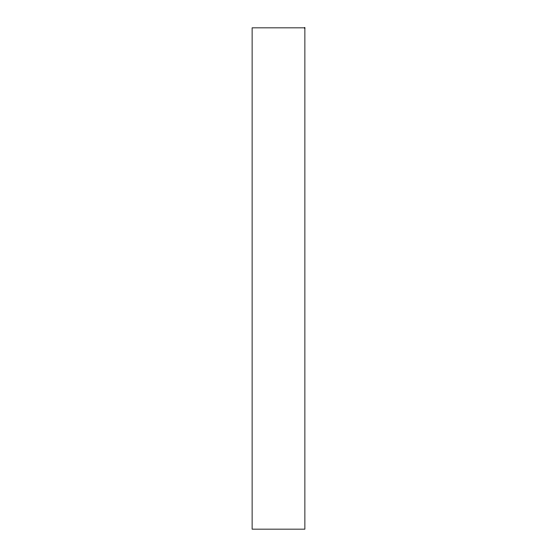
<?xml version="1.0" encoding="UTF-8"?>
<svg xmlns="http://www.w3.org/2000/svg" width="557" height="557" viewBox="0 0 557 557"><rect width="100%" height="100%" fill="white"/><g stroke="black" fill="none" stroke-linecap="round" stroke-linejoin="round"><path stroke-width="0.84" d="M304.881 27.85L252.119 27.85L252.119 529.15L304.881 529.15L304.881 27.85"/></g></svg>
